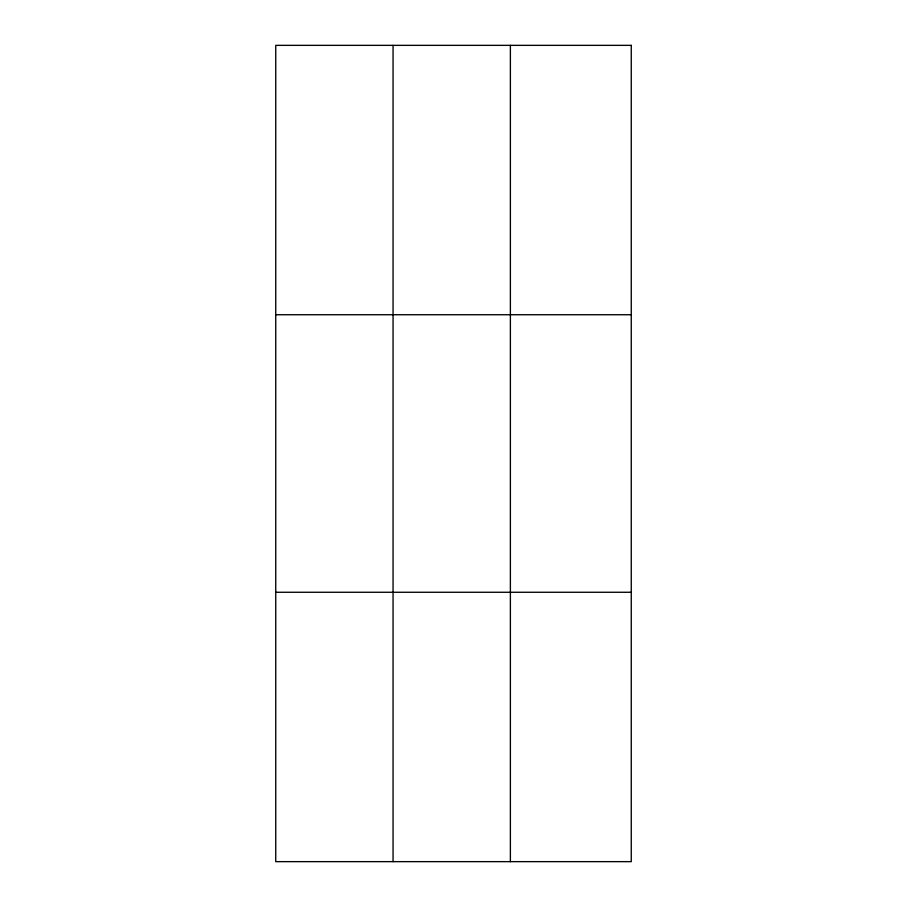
<?xml version="1.0" encoding="UTF-8"?>
<svg xmlns="http://www.w3.org/2000/svg" width="907" height="907" viewBox="0 0 907 907"><rect width="100%" height="100%" fill="white"/><g stroke="black" fill="none" stroke-linecap="round" stroke-linejoin="round"><path stroke-width="1.36" d="M393.06 861.65L393.06 45.35M510.38 861.65L510.38 45.35M275.739 314.729L631.261 314.729M275.739 592.271L631.261 592.271M631.261 45.35L275.739 45.35L275.739 861.65L631.261 861.65L631.261 45.35"/></g></svg>
